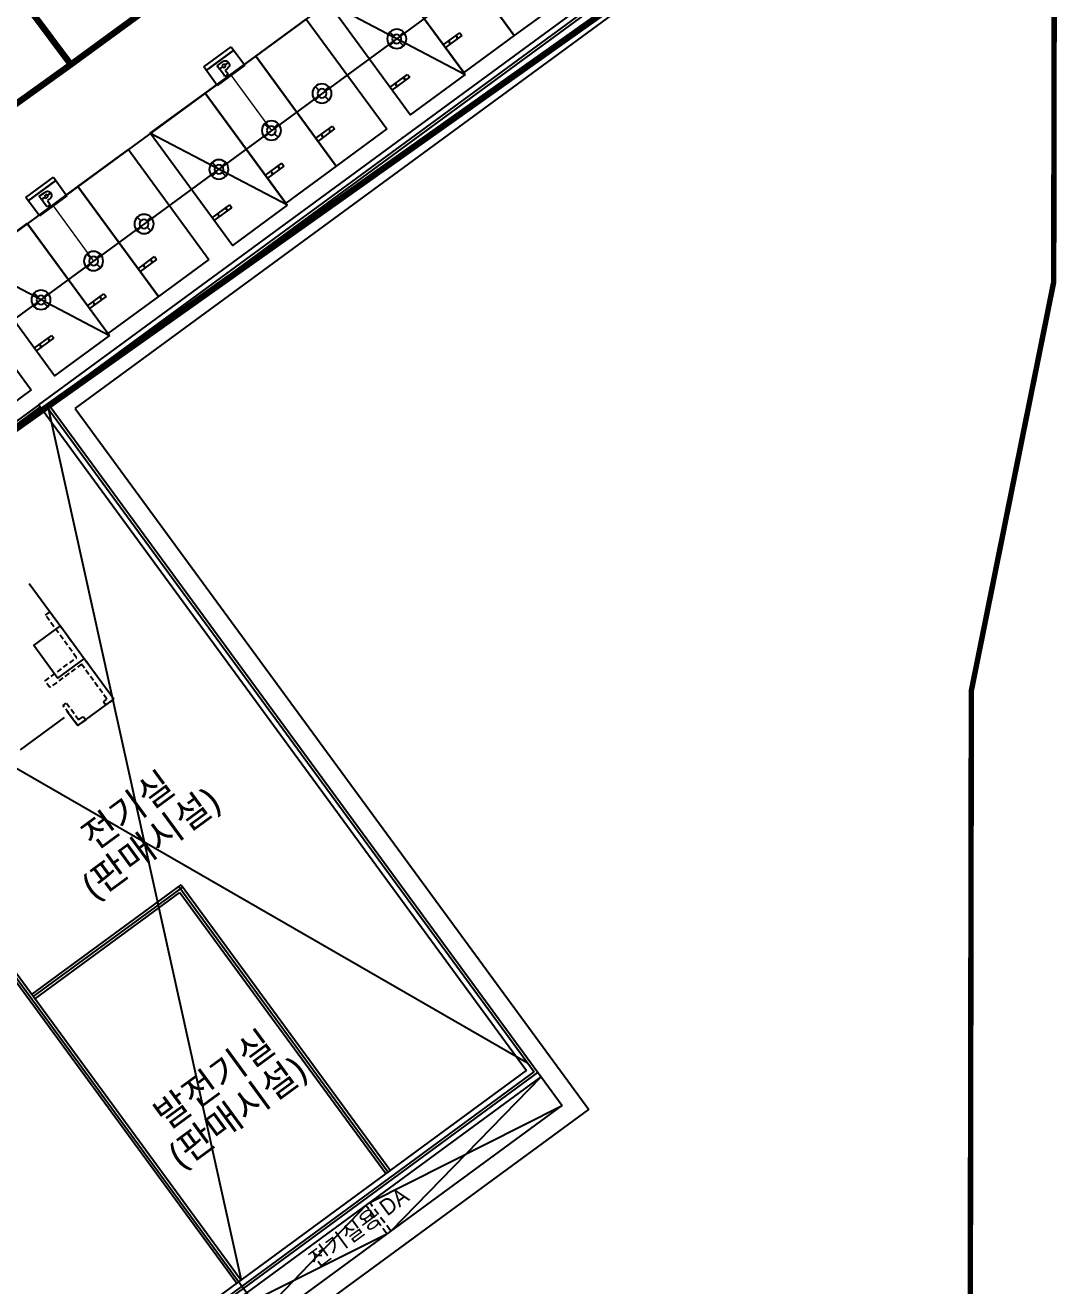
# Model space of a CAD drawing. Header units: millimetres. Extents: x 75184266 to 76346726, y -35077925 to -33679385.
# Drawn here: x 75523828 to 75561417, y -34626983 to -34580721 of the extents above; entities that cross this region are included whole.
import ezdxf
from ezdxf.enums import TextEntityAlignment as Align

# ---------------------------------------------------------------- set-up
doc = ezdxf.new("R2010")
doc.units = ezdxf.units.MM
doc.header["$LTSCALE"] = 50
doc.header["$MEASUREMENT"] = 0
doc.header["$PDMODE"] = 1
doc.header["$PDSIZE"] = -3
for name, pattern in [('HIDDEN2', [0.1875, 0.125, -0.0625]), ('PHANTOM2', [1.25, 0.625, -0.125, 0.125, -0.125, 0.125, -0.125]), ('XR-지하3층$0$H', [1.3, 0.8, -0.5]), ('XR-지하3층$0$HIDDEN', [0.375, 0.25, -0.125])]:
    doc.linetypes.add(name, pattern=pattern)
doc.layers.get('0').update_dxf_attribs({"linetype": 'CONTINUOUS'})
doc.layers.get('Defpoints').update_dxf_attribs({"color": 51, "linetype": 'CONTINUOUS'})
for name, color, linetype in [('0-유도관제', 6, 'CONTINUOUS'), ('XR-지하3층$0$CON', 2, 'CONTINUOUS'), ('XR-지하3층$0$일반주차', 8, 'CONTINUOUS'), ('XR-지하3층$0$확장형주차', 8, 'CONTINUOUS')]:
    doc.layers.add(name, color=color, linetype=linetype)
doc.layers.add('건축', color=8, linetype='CONTINUOUS', plot=False)
for name, color, linetype, lineweight in [('구역제어-S.C.M', 2, 'CONTINUOUS', 100), ('주차유도-LGM', 6, 'CONTINUOUS', 20), ('주차유도-USM', 1, 'CONTINUOUS', 35), ('주차유도-레이스웨이', 1, 'CONTINUOUS', 25)]:
    doc.layers.add(name, color=color, linetype=linetype, lineweight=lineweight)
doc.styles.add('XR-지하3층$0$돋움', font='', dxfattribs={"width": 0.9})
doc.styles.add('XR-지하3층$0$맑은고딕', font='malgun.ttf')
doc.styles.get('XR-지하3층$0$돋움').set_extended_font_data('Dotum')
doc.dimstyles.new('XR-지하3층$0$20110829_평면도_면적조정$0$std_style', dxfattribs={"dimscale": 400, "dimtxt": 3, "dimasz": 1, "dimexe": 1.5, "dimexo": 2, "dimgap": 1, "dimtad": 1, "dimtoh": 1, "dimdec": 0, "dimzin": 0, "dimdsep": 46, "dimtxsty": 'XR-지하3층$0$돋움', "dimblk": 'XR-지하3층$0$20110829_평면도_면적조정$0$01420DDOT01', "dimblk1": 'XR-지하3층$0$20110829_평면도_면적조정$0$01420DDOT01', "dimblk2": 'XR-지하3층$0$20110829_평면도_면적조정$0$01420DDOT01', "dimcen": 2.5, "dimdle": 8, "dimclrd": 256, "dimclre": 256, "dimclrt": 256, "dimadec": 0, "dimazin": 0, "dimtfac": 1, "dimtdec": 0, "dimtix": 1, "dimtmove": 2, "dimatfit": 3, "dimldrblk": 'XR-지하3층$0$20110829_평면도_면적조정$0$_ClosedBlank', "dimfxl": 1, "dimtolj": 1, "dimtzin": 0, "dimlwd": -1, "dimlwe": -1, "dimarcsym": 0})

# ---------------------------------------------------------------- blocks, each defined once
blk = doc.blocks.new('XR-지하3층$0$일반형 주차')
at = {"layer": 'XR-지하3층$0$일반주차'}
for p, q in [((750, 3865), (0, 3865)), ((0, 3735), (750, 3735)), ((750, 3735), (750, 3865))]:
    blk.add_line(p, q, dxfattribs=at)
blk.add_lwpolyline([(2300, 5000), (0, 5000), (0, 0), (2300, 0)], close=True, dxfattribs=at)
for centre in [(238, 3800), (563, 3800)]:
    blk.add_circle(centre, 17.5, dxfattribs=at)
blk = doc.blocks.new('XR-지하3층$0$확장형 주차')
at = {"layer": 'XR-지하3층$0$확장형주차', "color": 7}
for p, q in [((0, 3965), (800, 3965)), ((0, 3835), (800, 3835)), ((800, 3835), (800, 3965))]:
    blk.add_line(p, q, dxfattribs=at)
blk.add_lwpolyline([(2500, 5100), (0, 0)], dxfattribs=at)
blk.add_lwpolyline([(2500, 5091), (0, 5091), (0, -9), (2500, -9)], close=True, dxfattribs=at)
for centre in [(238, 3900), (613, 3900)]:
    blk.add_circle(centre, 17.5, dxfattribs=at)
blk = doc.blocks.new('XR-지하3층$0$20110829_평면도_면적조정$0$01420DDOT01')
blk.add_line((-1.5, 0), (1.5, 0))
at = {"const_width": 0.5}
blk.add_lwpolyline([(-0.25, 0, 1), (0.25, 0, 1)], format="xyb", close=True, dxfattribs=at)
blk = doc.blocks.new('*D303')
at = {"layer": 'Defpoints', "color": 0, "transparency": 16777216}
for p in [(75609424, -34600115, 0), (75615333, -34608175), (75504905, -34676743, 0)]:
    blk.add_point(p, dxfattribs=at)
at = {"layer": '건축'}
for p, q in [((75609898, -34600760), (75615688, -34608658)), ((75511137, -34684566), (75615011, -34608411)), ((75505378, -34677388), (75511169, -34685287))]:
    blk.add_line(p, q, dxfattribs=at)
at = {"layer": '건축', "xscale": 400, "yscale": 400, "zscale": 400}
for p, rotation in [((75615333, -34608175), 36.24693456144445), ((75510814, -34684803), 216.2469345614445)]:
    blk.add_blockref('XR-지하3층$0$20110829_평면도_면적조정$0$01420DDOT01', p, dxfattribs=dict(at, rotation=rotation))
at = {"layer": '건축', "insert": (75562304, -34645439), "char_height": 1800, "attachment_point": 5, "rotation": 36.2469, "style": 'XR-지하3층$0$돋움'}
blk.add_mtext('\\A1;129600', dxfattribs=at)
blk = doc.blocks.new('XR-지하3층$0$20110829_평면도_면적조정$0$_ClosedBlank')
at = {"color": 0, "linetype": 'ByBlock', "lineweight": -2}
for p, q in [((-1, 0.17), (0, 0)), ((-1, 0.17), (-1, -0.17)), ((0, 0), (-1, -0.17))]:
    blk.add_line(p, q, dxfattribs=at)
blk = doc.blocks.new('XR-지하3층$0$기둥 0620')
at = {"layer": 'XR-지하3층$0$CON', "ltscale": 0.5}
blk.add_lwpolyline([(-600, 0), (600, 0), (600, 1500), (-600, 1500)], close=True, dxfattribs=at)
blk = doc.blocks.new('센서')
at = {"layer": '0-유도관제', "color": 0}
for p, q in [((405935, 34224), (406072, 34088)), ((406311, 34088), (406447, 34225)), ((405936, 33712), (406072, 33849)), ((406311, 33849), (406448, 33713))]:
    blk.add_line(p, q, dxfattribs=at)
for major_axis, start_param, end_param in [((0, 362), 2.801804347482335, 9.084989654661921), ((0, 169), 2.862310370331367, 9.145495677510954)]:
    blk.add_ellipse((406192, 33969), major_axis=major_axis, ratio=1, start_param=start_param, end_param=end_param, dxfattribs=at)
blk = doc.blocks.new('만공차등')
at = {"layer": '0-유도관제', "color": 0}
for p, q in [((305755, 78525), (306597, 78525)), ((305755, 77269), (305755, 78525)), ((306442, 77269), (306442, 78525)), ((306442, 78525), (306442, 77269)), ((306597, 78525), (306597, 77269)), ((306185, 78101), (306185, 77952)), ((306185, 77838), (306185, 77693)), ((306191, 78101), (306191, 77952)), ((306191, 77838), (306191, 77693)), ((306597, 77269), (305755, 77269))]:
    blk.add_line(p, q, dxfattribs=at)
for points in [[(305858, 77952), (305858, 77952), (305858, 78101), (305858, 78101)], [(305858, 78101), (305858, 78101), (306044, 78101), (306185, 78101)], [(306037, 77952), (306037, 77952), (305858, 77952), (305858, 77952)], [(306037, 77870), (306037, 77870), (306037, 77952), (306037, 77952)], [(306078, 77737), (306050, 77766), (306037, 77810), (306037, 77870)], [(306185, 77693), (306139, 77694), (306104, 77709), (306078, 77737)], [(306134, 77952), (306134, 77952), (306134, 77915), (306134, 77915)], [(306185, 77952), (306159, 77952), (306134, 77952), (306134, 77952)], [(306134, 77915), (306134, 77887), (306139, 77867), (306149, 77855)], [(306149, 77855), (306158, 77844), (306170, 77838), (306185, 77838)], [(306191, 78101), (306274, 78101), (306339, 78101), (306339, 78101)], [(306241, 77952), (306241, 77952), (306217, 77952), (306191, 77952)], [(306191, 77838), (306204, 77838), (306216, 77843), (306226, 77853)], [(306226, 77853), (306236, 77863), (306241, 77882), (306241, 77909)], [(306241, 77909), (306241, 77909), (306241, 77952), (306241, 77952)], [(306339, 77854), (306339, 77800), (306327, 77760), (306301, 77733)], [(306339, 78101), (306339, 78101), (306339, 77854), (306339, 77854)]]:
    blk.add_open_spline(points, degree=3, dxfattribs=at)
blk.add_open_spline([(306301, 77733), (306275, 77706), (306239, 77693), (306192, 77693), (306191, 77693), (306191, 77693), (306191, 77693)], degree=3, knots=[0.4989771, 0.4989771, 0.4989771, 0.4989771, 0.9979543, 0.9979543, 0.9979543, 1, 1, 1, 1], dxfattribs=at)

msp = doc.modelspace()

# ---------------------------------------------------------------- linework, layer by layer
at = {"layer": '건축', "ltscale": 1000}
for p, q in [((75509552.3, -34598529.5, 0), (75555037.5, -34565182, 0)), ((75524744.2, -34594715.5), (75557141.3, -34570963.6)), ((75525663.5, -34594785.5), (75557719.2, -34571283.9)), ((75524744.2, -34594715.5), (75543546.5, -34620361.4)), ((75525663.5, -34594785.5), (75544524.9, -34620512)), ((75513467.5, -34640553.8), (75542659.6, -34619151.7)), ((75530277.5, -34628477.6), (75542777.8, -34619313)), ((75516233.5, -34641253.8), (75544524.9, -34620512)), ((75531046.1, -34629526), (75543546.5, -34620361.4))]:
    msp.add_line(p, q, dxfattribs=at)
at = {"layer": '건축', "ltscale": 0.5}
for p, q in [((75524324.9, -34594650.9), (75556852.4, -34570803.4)), ((75524604.4, -34594693.9), (75557045, -34570910.2)), ((75524324.9, -34594650.9), (75511759.6, -34603862.9)), ((75524443.1, -34594812.2), (75511877.9, -34604024.2)), ((75524324.9, -34594650.9), (75542240.3, -34619087.1)), ((75524604.4, -34594693.9), (75542519.8, -34619130.2)), ((75524688.7, -34594818), (75531756.1, -34626773.6)), ((75513760, -34602396.4), (75533153.6, -34628848.9)), ((75513797.6, -34602616.8), (75531594.8, -34626891.8)), ((75542276.7, -34618807.7), (75513958.9, -34602498.6)), ((75513958.9, -34602498.6), (75531756.1, -34626773.6)), ((75524083.9, -34616278.9), (75529553.6, -34612268.8)), ((75524143, -34616359.6), (75529612.8, -34612349.4)), ((75529473, -34612327.9), (75537159.5, -34622812.1)), ((75529553.6, -34612268.8), (75537240.1, -34622753)), ((75524202.1, -34616440.2), (75529510.6, -34612548.3)), ((75529510.6, -34612548.3), (75537078.8, -34622871.2)), ((75513369.3, -34640253.8), (75542240.3, -34619087.1)), ((75513434.8, -34640453.8), (75542519.8, -34619130.2)), ((75542777.8, -34619313), (75537251.3, -34624976.7)), ((75536482.7, -34623928.3, 0.1), (75543546.5, -34620361.4)), ((75536340.8, -34624032.3, 0.1), (75531046.1, -34629526)), ((75530271.9, -34628481.7), (75537109.5, -34625080.7))]:
    msp.add_line(p, q, dxfattribs=at)
at = {"layer": '건축', "ltscale": 100}
msp.add_line((75524384, -34594731.5), (75511738.6, -34604002.3), dxfattribs=at)
at = {"layer": '건축', "linetype": 'HIDDEN2', "ltscale": 30}
for p, q in [((75524575.8, -34602375.4), (75524737.1, -34602257.2)), ((75526702.6, -34605546.6), (75526831.7, -34605452)), ((75525218, -34605686.6), (75525339, -34605597.9)), ((75525360, -34605880.1), (75525448.7, -34606001.1)), ((75526702.6, -34605546.6), (75526791.3, -34605667.6)), ((75525791.4, -34606214.8), (75525960.7, -34606090.6)), ((75525960.7, -34606090.6), (75526049.4, -34606211.6))]:
    msp.add_line(p, q, dxfattribs=at)
at = {"layer": '건축', "linetype": 'XR-지하3층$0$HIDDEN', "ltscale": 20}
for p, q in [((75537251.3, -34624976.7, 0.1), (75536482.7, -34623928.3, 0.1)), ((75537109.5, -34625080.7, 0.1), (75536340.8, -34624032.3, 0.1))]:
    msp.add_line(p, q, dxfattribs=at)
at = {"layer": '건축', "linetype": 'PHANTOM2', "ltscale": 50, "const_width": 200}
msp.add_lwpolyline([(75558572.6, -34605145.4), (75561597.6, -34590145.4), (75561659.5, -34553000), (75564717.9, -34517999.9), (75564749.8, -34498884.2), (75475183.7, -34492234.7), (75349445.8, -34482899.8, -0.1151176), (75301447.5, -34507814.4), (75295098.5, -34515540.4), (75291581.4, -34641500.4), (75298553.1, -34648669.4), (75429499.8, -34648668.1), (75454491.8, -34644667.8), (75484498.1, -34644667.5), (75499504.9, -34645667.4), (75547907.3, -34645666.1), (75558522.6, -34635068.3)], format="xyb", close=True, dxfattribs=at)
at = {"layer": '건축', "linetype": 'XR-지하3층$0$H', "ltscale": 50}
msp.add_lwpolyline([(75523658.4, -34607313.8), (75525448.7, -34606001.1), (75525759.1, -34606424.4), (75527081.7, -34605454.7), (75520781.1, -34596862.1)], dxfattribs=at)
at = {"layer": '건축', "linetype": 'HIDDEN2', "ltscale": 30}
for points in [[(75526174, -34604216.8), (75524737.1, -34602257.2)], [(75525717, -34603931.8), (75524575.8, -34602375.4)], [(75525894.4, -34604173.8), (75524733.2, -34605025.3), (75524555.8, -34604783.3), (75525717, -34603931.8)], [(75527081.7, -34605454.7), (75525996.6, -34603974.9)], [(75526831.7, -34605452), (75525894.4, -34604173.8)], [(75527081.7, -34605454.7), (75526791.3, -34605667.6)], [(75525759.1, -34606424.4), (75525218, -34605686.6)], [(75525791.4, -34606214.8), (75525339, -34605597.9)], [(75526049.4, -34606211.6), (75525759.1, -34606424.4)]]:
    msp.add_lwpolyline(points, dxfattribs=at)
at = {"layer": '구역제어-S.C.M', "ltscale": 0.5}
for p, q in [((75525500.4, -34582161.5), (75550463.8, -34563925)), ((75512867.1, -34603051), (75557719.2, -34571283.9)), ((75525500.4, -34582161.5), (75521894, -34577309.4)), ((75508690.4, -34594196.3), (75525500.4, -34582161.5))]:
    msp.add_line(p, q, dxfattribs=at)
at = {"layer": '주차유도-LGM', "color": 6, "lineweight": 20, "ltscale": 500}
for p, q in [((75531387.8, -34582562.1, 0), (75532871.3, -34584585.5, 0)), ((75524855.4, -34587351.3, 0), (75526338.9, -34589374.7, 0))]:
    msp.add_line(p, q, dxfattribs=at)
at = {"layer": '주차유도-레이스웨이', "ltscale": 0.5}
msp.add_line((75550653.5, -34571548.5, 0), (75512282.3, -34599680.2), dxfattribs=at)

# ---------------------------------------------------------------- block references
at = {"layer": '건축', "xscale": -1, "rotation": 216.2469349003094}
for name, p in [('XR-지하3층$0$일반형 주차', (75538828.9, -34577067, 0)), ('XR-지하3층$0$일반형 주차', (75536974, -34578426.9, 0)), ('XR-지하3층$0$확장형 주차', (75534957.8, -34579905.1, 0)), ('XR-지하3층$0$일반형 주차', (75532296.4, -34581856.3, 0)), ('XR-지하3층$0$일반형 주차', (75530441.5, -34583216.2, 0)), ('XR-지하3층$0$확장형 주차', (75528425.3, -34584694.4, 0)), ('XR-지하3층$0$일반형 주차', (75525763.9, -34586645.6, 0)), ('XR-지하3층$0$일반형 주차', (75523909, -34588005.5, 0)), ('XR-지하3층$0$확장형 주차', (75521892.8, -34589483.6, 0)), ('XR-지하3층$0$일반형 주차', (75519231.5, -34591434.8, 0))]:
    msp.add_blockref(name, p, dxfattribs=at)
at = {"layer": '건축', "rotation": 36.25147569804023}
msp.add_blockref('XR-지하3층$0$기둥 0620', (75525513.6, -34604329.8), dxfattribs=at)
at = {"layer": '주차유도-LGM', "color": 6, "rotation": 126.2469349002818}
for p in [(75774992.3, -34783088, 0), (75768459.9, -34787877.2, 0)]:
    msp.add_blockref('만공차등', p, dxfattribs=at)
at = {"layer": '주차유도-USM', "extrusion": (0, 0, -1), "xscale": 0.9750000000000001, "yscale": 0.9750000000000001, "zscale": -0.9750000000000001, "rotation": 270}
for p in [(-75570593, -34185185.7, 0), (-75567845.5, -34187188.8, 0), (-75565990.6, -34188548.7, 0), (-75564060.5, -34189975, 0), (-75561313.1, -34191978, 0), (-75559458.2, -34193337.9, 0), (-75557528.1, -34194764.3, 0)]:
    msp.add_blockref('센서', p, dxfattribs=at)

# ---------------------------------------------------------------- texts
at = {"layer": '건축', "style": 'XR-지하3층$0$맑은고딕'}
for s, p in [('전기실', (75527577.6, -34609521.4)), ('(판매시설)', (75528459, -34610765.1)), ('발전기실', (75530757, -34619394.2)), ('(판매시설)', (75531638.3, -34620637.8))]:
    msp.add_text(s, height=1000, rotation=36.24693, dxfattribs=at).set_placement(p, align=Align.MIDDLE)
at = {"layer": '건축', "ltscale": 0.5, "style": 'XR-지하3층$0$맑은고딕'}
msp.add_text('전기실용 DA', height=600, rotation=36.24693, dxfattribs=at).set_placement((75536070.1, -34624846.3, 0), align=Align.MIDDLE_CENTER)

# ---------------------------------------------------------------- dimensions: what is measured, and where the dimension line sits
at = {"layer": '건축'}
dim = msp.add_linear_dim(base=(75615333.3, -34608174.6), p1=(75504905.2, -34676743.2, 0), p2=(75609424.5, -34600115.1, 0), angle=36.24693, dimstyle='XR-지하3층$0$20110829_평면도_면적조정$0$std_style', override={"dimtxt": 4.5}, dxfattribs=at)
dim.commit()
dim.dimension.update_dxf_attribs({"geometry": '*D303', "text_midpoint": (75562304.3, -34645439.3)})

doc.saveas('drawing.dxf')
